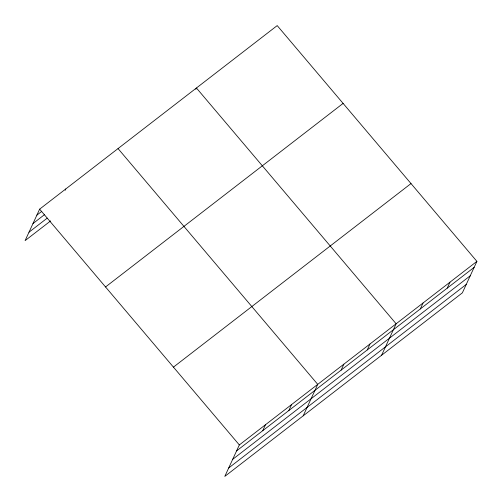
<?xml version="1.0" encoding="UTF-8"?>
<svg xmlns="http://www.w3.org/2000/svg" width="502" height="502" viewBox="0 0 502 502"><rect width="100%" height="100%" fill="white"/><g stroke="black" fill="none" stroke-linecap="round" stroke-linejoin="round"><path stroke-width="0.75" d="M476.9 261.373L239.335 444.935L224.796 476.404L462.361 292.848L476.9 261.373L277.204 25.596L39.639 209.152L25.1 240.627L50.627 220.905M65.16 190.289L65.775 188.965M195.818 89.331L196.433 88.001L396.128 323.784L381.589 355.259M262.709 430.722L265.47 424.748M288.838 410.529L291.599 404.556M303.189 415.832L317.735 384.363L118.039 148.579M341.103 370.15L343.864 364.17M367.232 349.957L369.999 343.977M420.293 308.962L423.054 302.982M447.213 288.154L449.974 282.18M36.878 215.132L41.741 211.373M32.994 223.547L44.54 214.624M28.984 232.213L47.219 218.125M105.539 286.962L343.104 103.399M173.435 367.131L411 183.569M236.574 450.915L474.139 267.353M232.69 459.33L470.248 275.767M228.686 467.996L466.245 284.433M39.639 209.152L239.335 444.935"/></g></svg>
